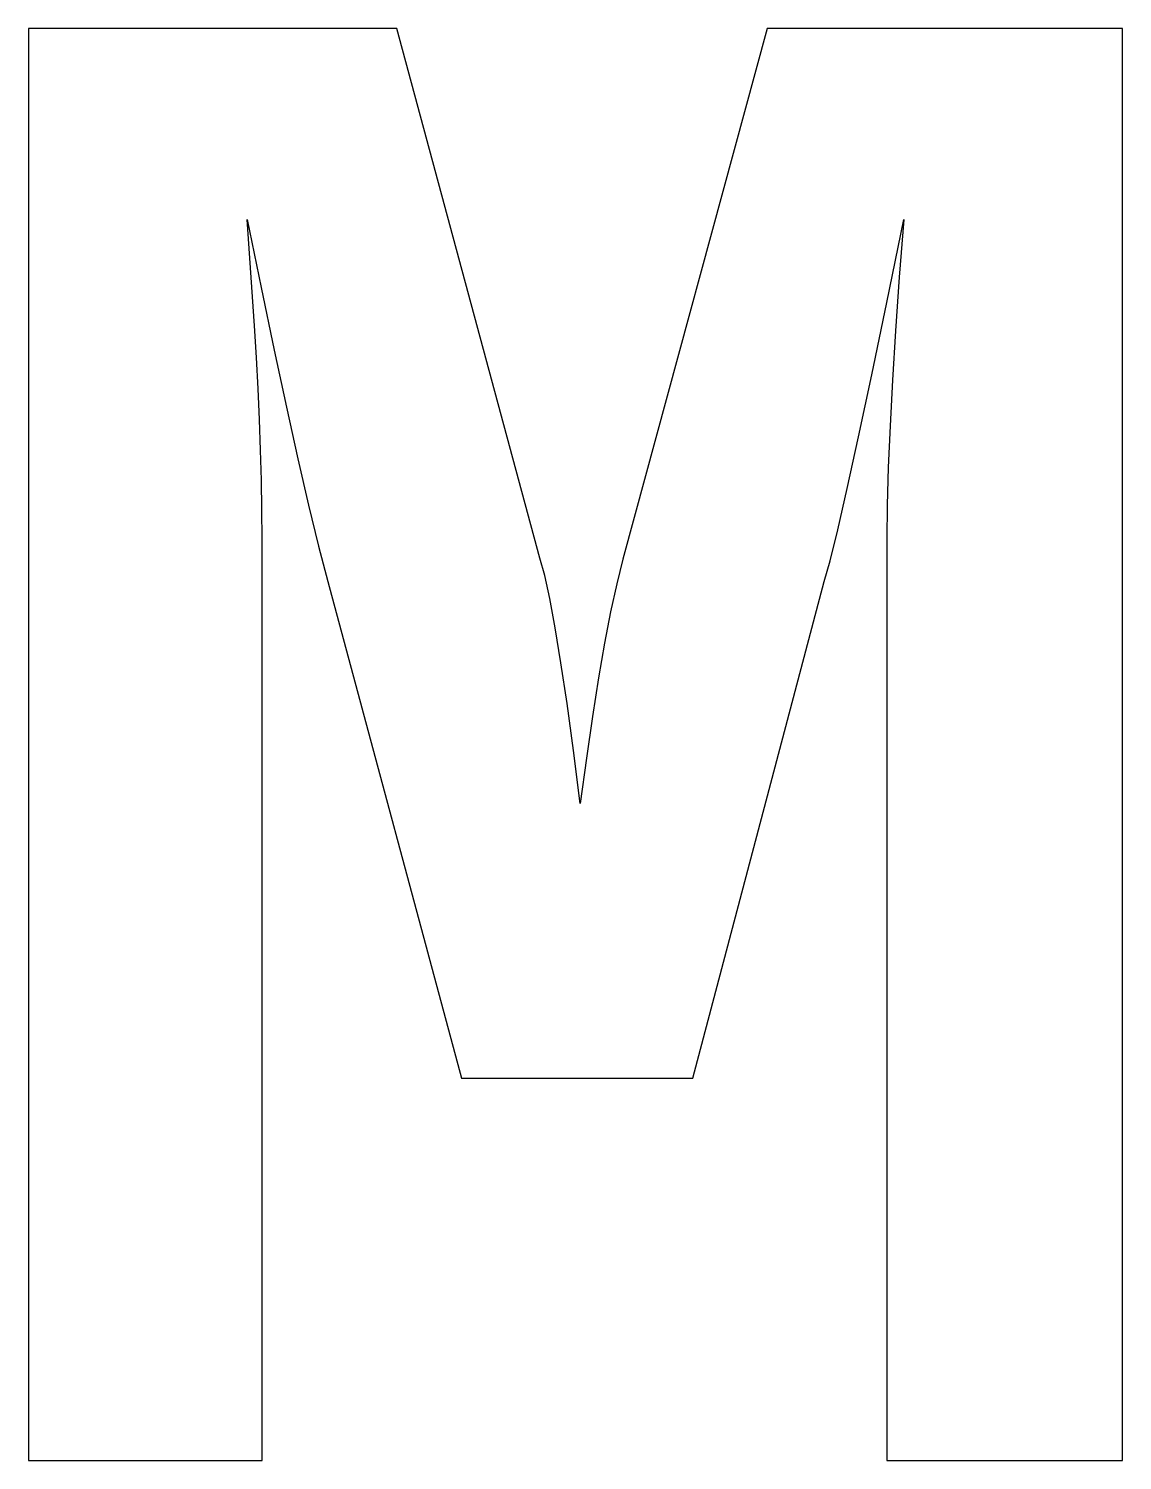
# Model space of a CAD drawing. Header units: metres. Extents: x -6.5 to 6.8, y -22 to -4.6.
import ezdxf

# ---------------------------------------------------------------- set-up
doc = ezdxf.new("R2010")
doc.units = ezdxf.units.M

msp = doc.modelspace()

# ---------------------------------------------------------------- linework, layer by layer
for p, q in [((-1.986, -4.6), (-6.457, -4.6)), ((-6.457, -4.6), (-6.457, -21.981)), ((-0.247, -11.029), (-1.986, -4.6)), ((2.511, -4.6), (0.758, -11.042)), ((6.827, -4.6), (2.511, -4.6)), ((6.827, -21.981), (6.827, -4.6)), ((-3.712, -8.208), (-3.803, -6.919)), ((-3.803, -6.919), (-3.634, -7.744)), ((3.967, -7.924), (4.173, -6.919)), ((4.173, -6.919), (4.118, -7.617)), ((4.118, -7.617), (4.072, -8.267)), ((-3.634, -7.744), (-3.476, -8.503)), ((3.784, -8.803), (3.967, -7.924)), ((-3.688, -8.592), (-3.712, -8.208)), ((4.072, -8.267), (4.034, -8.869)), ((-3.476, -8.503), (-3.326, -9.197)), ((-3.668, -8.971), (-3.688, -8.592)), ((3.623, -9.556), (3.784, -8.803)), ((-3.652, -9.346), (-3.668, -8.971)), ((4.034, -8.869), (4.005, -9.423)), ((-3.326, -9.197), (-3.186, -9.824)), ((-3.639, -9.716), (-3.652, -9.346)), ((3.485, -10.184), (3.623, -9.556)), ((4.005, -9.423), (3.983, -9.929)), ((-3.63, -10.081), (-3.639, -9.716)), ((-3.186, -9.824), (-3.056, -10.386)), ((3.983, -9.929), (3.971, -10.387)), ((-3.624, -10.442), (-3.63, -10.081)), ((3.37, -10.686), (3.485, -10.184)), ((-3.056, -10.386), (-2.935, -10.883)), ((3.971, -10.387), (3.967, -10.798)), ((-3.622, -10.798), (-3.624, -10.442)), ((3.277, -11.062), (3.37, -10.686)), ((-3.622, -21.981), (-3.622, -10.798)), ((-2.935, -10.883), (-2.823, -11.313)), ((3.967, -10.798), (3.967, -21.981)), ((-0.189, -11.239), (-0.247, -11.029)), ((0.758, -11.042), (0.685, -11.339)), ((3.206, -11.313), (3.277, -11.062)), ((-0.128, -11.52), (-0.189, -11.239)), ((-2.823, -11.313), (-1.2, -17.343)), ((0.685, -11.339), (0.611, -11.679)), ((1.609, -17.343), (3.206, -11.313)), ((-0.062, -11.873), (-0.128, -11.52)), ((0.611, -11.679), (0.537, -12.06)), ((0.008, -12.298), (-0.062, -11.873)), ((0.537, -12.06), (0.464, -12.483)), ((0.082, -12.795), (0.008, -12.298)), ((0.464, -12.483), (0.39, -12.949)), ((0.16, -13.364), (0.082, -12.795)), ((0.39, -12.949), (0.317, -13.456)), ((0.243, -14.006), (0.16, -13.364)), ((0.317, -13.456), (0.243, -14.006)), ((-1.2, -17.343), (1.609, -17.343)), ((-6.457, -21.981), (-3.622, -21.981)), ((3.967, -21.981), (6.827, -21.981))]:
    msp.add_line(p, q)

doc.saveas('drawing.dxf')
